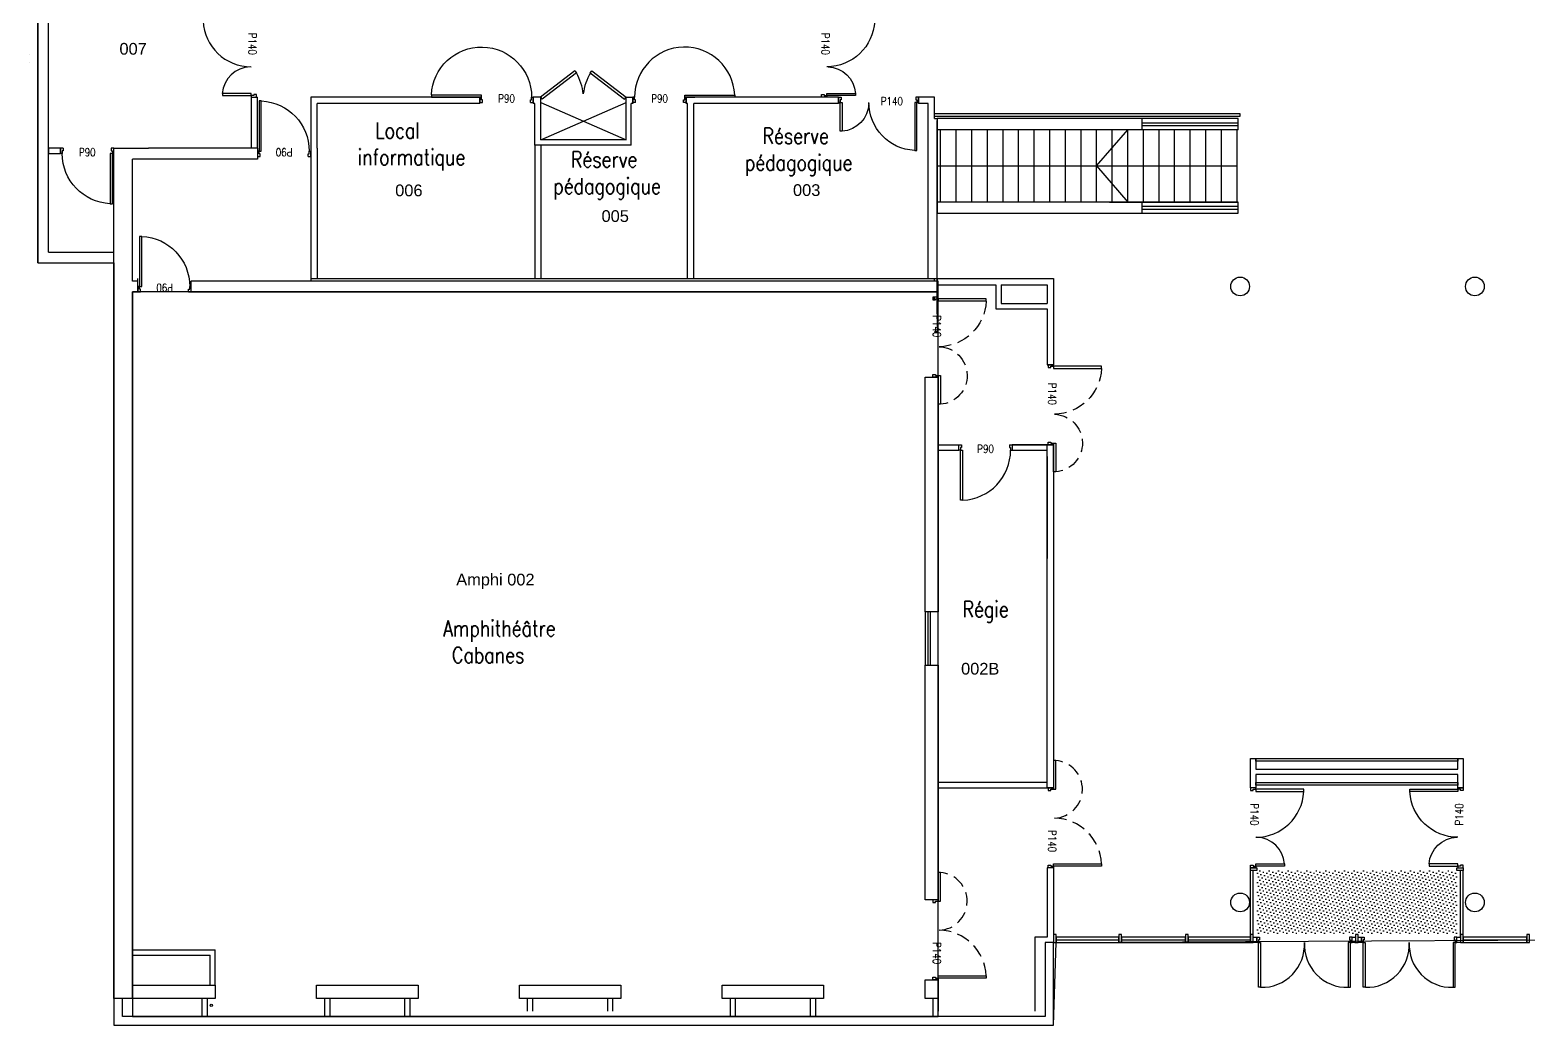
# Model space of a CAD drawing. Header units: metres. Extents: x -170671 to 7046476, y -35663801 to 566855.
# Drawn here: x 11000.24 to 11027.13, y 4296 to 4313.87 of the extents above; entities that cross this region are included whole.
import ezdxf
from ezdxf.enums import TextEntityAlignment as Align

# ---------------------------------------------------------------- set-up
doc = ezdxf.new("R2010")
doc.units = ezdxf.units.M
doc.header["$LTSCALE"] = 100
doc.linetypes.add('CACHE', pattern=[0.375, 0.25, -0.125])
for name, color, linetype in [('0-cadre', 7, 'Continuous'), ('0-xref', 141, 'Continuous'), ('0_Designation', 255, 'Continuous'), ('0_numéro des salles', 7, 'Continuous'), ('1-cloison', 250, 'Continuous'), ('1-porte', 6, 'Continuous'), ('5-code', 250, 'Continuous')]:
    doc.layers.add(name, color=color, linetype=linetype)
doc.styles.add('ATT', font='ROMANS', dxfattribs={"width": 0.8, "height": 15})
doc.styles.add('COT', font='ROMANS.SHX', dxfattribs={"width": 0.8})
doc.styles.add('R2', font='ROMANS.SHX', dxfattribs={"height": 15})
doc.styles.get("Standard").update_dxf_attribs({"font": 'arial.ttf'})

# ---------------------------------------------------------------- blocks, each defined once
blk = doc.blocks.new('P140c10d.cf')
for p, q in [((-7, 99.9), (-3, 99.9)), ((-7, 10), (-7, 99.9)), ((-3, 99.9), (-3, 10)), ((-200.9, 14), (-200.9, 10)), ((-147, 14), (-200.9, 14)), ((-200.9, 10), (-147, 10)), ((-150, 10), (-150, 0)), ((-147, 10), (-150, 10)), ((-150, 0), (-145, 0)), ((-147, 10), (-147, 14)), ((-147, 5), (-147, 10)), ((-145, 5), (-147, 5)), ((-145, 0), (-145, 5)), ((-3, 10), (-7, 10)), ((-5, 0), (-5, 5)), ((-5, 5), (-3, 5)), ((0, 0), (-5, 0)), ((-3, 10), (0, 10)), ((-3, 5), (-3, 10)), ((0, 10), (0, 0))]:
    blk.add_line(p, q)
at = {"linetype": 'CACHE'}
for centre, radius, start, end in [((-3, 10), 90, 92.7294, 178.7965), ((-147, 10), 54.1, 2.0041, 175.7561)]:
    blk.add_arc(centre, radius, start, end, dxfattribs=at)
at = {"style": 'ATT', "width": 0.8, "flags": 8}
blk.add_attdef('REF1', text='', height=15, dxfattribs=at).set_placement((-50, 0), align=Align.CENTER)
blk = doc.blocks.new('0229HNI-APD-eti-SU')
at = {"style": 'R2', "flags": 1}
for tag, p in [('IDPOL', (140.2, 97.3)), ('IDETI', (140.2, 92.5))]:
    blk.add_attdef(tag, text='', height=2.6, dxfattribs=at).set_placement(p, align=Align.MIDDLE_CENTER)
at = {"layer": '5-code'}
blk.add_attdef('CODE', text='', height=22, dxfattribs=at).set_placement((1.8, 16.5), align=Align.TOP_CENTER)
blk = doc.blocks.new('P90c10d')
for p, q in [((-7, 10), (-7, 103.9)), ((-7, 103.9), (-3, 103.9)), ((-3, 103.9), (-3, 10)), ((-100, 0), (-100, 10)), ((-97, 10), (-100, 10)), ((-95, 0), (-100, 0)), ((-97, 5), (-97, 10)), ((-95, 5), (-97, 5)), ((-95, 0), (-95, 5)), ((-3, 10), (-7, 10)), ((-5, 0), (-5, 5)), ((-5, 5), (-3, 5)), ((0, 0), (-5, 0)), ((-3, 10), (0, 10)), ((-3, 5), (-3, 10)), ((0, 10), (0, 0))]:
    blk.add_line(p, q)
blk.add_arc((-3, 10), 94, 92.7294, 180)
at = {"style": 'ATT', "width": 0.8, "flags": 8}
blk.add_attdef('REF1', text='', height=15, dxfattribs=at).set_placement((-50, 0), align=Align.CENTER)
blk = doc.blocks.new('P140c10g')
for p, q in [((3, 99.9), (3, 10)), ((7, 99.9), (3, 99.9)), ((7, 10), (7, 99.9)), ((143, 10), (143, 63.9)), ((143, 63.9), (147, 63.9)), ((147, 63.9), (147, 10)), ((0, 10), (0, 0)), ((3, 10), (0, 10)), ((0, 0), (5, 0)), ((3, 10), (7, 10)), ((3, 5), (3, 10)), ((5, 5), (3, 5)), ((5, 0), (5, 5)), ((147, 10), (143, 10)), ((145, 0), (145, 5)), ((145, 5), (147, 5)), ((150, 0), (145, 0)), ((147, 10), (150, 10)), ((147, 5), (147, 10)), ((150, 10), (150, 0))]:
    blk.add_line(p, q)
for centre, radius, start, end in [((3, 10), 90, 0, 87.2706), ((147, 10), 54.1, 94.2439, 177.9959)]:
    blk.add_arc(centre, radius, start, end)
at = {"style": 'ATT', "width": 0.8, "flags": 8}
blk.add_attdef('REF1', text='', height=15, dxfattribs=at).set_placement((50, 0), align=Align.CENTER)
blk = doc.blocks.new('P140c10d')
for p, q in [((-7, 99.9), (-3, 99.9)), ((-7, 10), (-7, 99.9)), ((-3, 99.9), (-3, 10)), ((-143, 63.9), (-147, 63.9)), ((-147, 63.9), (-147, 10)), ((-143, 10), (-143, 63.9)), ((-150, 10), (-150, 0)), ((-147, 10), (-150, 10)), ((-150, 0), (-145, 0)), ((-147, 10), (-143, 10)), ((-147, 5), (-147, 10)), ((-145, 5), (-147, 5)), ((-145, 0), (-145, 5)), ((-3, 10), (-7, 10)), ((-5, 0), (-5, 5)), ((-5, 5), (-3, 5)), ((0, 0), (-5, 0)), ((-3, 10), (0, 10)), ((-3, 5), (-3, 10)), ((0, 10), (0, 0))]:
    blk.add_line(p, q)
for centre, radius, start, end in [((-3, 10), 90, 92.7294, 180), ((-147, 10), 54.1, 2.0041, 85.7561)]:
    blk.add_arc(centre, radius, start, end)
at = {"style": 'ATT', "width": 0.8, "flags": 8}
blk.add_attdef('REF1', text='', height=15, dxfattribs=at).set_placement((-50, 0), align=Align.CENTER)
blk = doc.blocks.new('A$C52A60AC6')
at = {"layer": '1-porte'}
for p, q in [((0, 0), (0, 10)), ((3, 10), (0, 10)), ((5, 0), (0, 0)), ((3, 5), (3, 10)), ((5, 5), (3, 5)), ((5, 0), (5, 5)), ((95, 0), (95, 5)), ((95, 5), (97, 5)), ((100, 0), (95, 0)), ((97, 14), (190.9, 14.1)), ((97, 10), (97, 14)), ((190.9, 10.1), (97, 10)), ((97, 10), (100, 10)), ((97, 5), (97, 10)), ((100, 10), (100, 0)), ((190.9, 14.1), (190.9, 10.1))]:
    blk.add_line(p, q, dxfattribs=at)
blk.add_arc((97, 10), 94, 2.6025, 180.0223, dxfattribs=at)
at = {"layer": '1-porte', "style": 'ATT', "width": 0.8, "flags": 8}
blk.add_attdef('P90', text='', height=15, rotation=0.0223, dxfattribs=at).set_placement((50, 0), align=Align.CENTER)

msp = doc.modelspace()

# ---------------------------------------------------------------- hatches: boundary and pattern name
at = {"layer": '0-cadre'}
h = msp.add_hatch(dxfattribs=at)
h.set_pattern_fill('DOTS', scale=0.957447, angle=45, style=0)
h.set_pattern_definition([(45, (10896.41325, 4254.86833), (-0.021156785, 0.063470356), [0, -0.059840426])])
h.paths.add_polyline_path([(11025.854, 4298.777), (11022.264, 4298.777), (11022.264, 4297.628), (11025.854, 4297.628)])

# ---------------------------------------------------------------- linework, layer by layer
at = {"layer": '0-cadre', "color": 7}
for p, q in [((11000.384, 4309.688), (11000.383, 4316.742)), ((11000.576, 4309.879), (11000.574, 4316.551)), ((11000.241, 4313.425), (11000.241, 4313.425)), ((11000.241, 4313.282), (11000.241, 4313.282)), ((11000.384, 4313.401), (11000.384, 4313.401)), ((11000.384, 4313.306), (11000.384, 4313.306)), ((11010.022, 4313.132), (11009.408, 4312.66)), ((11010.051, 4313.095), (11009.438, 4312.622)), ((11010.022, 4313.132), (11010.051, 4313.095)), ((11010.298, 4313.095), (11010.327, 4313.132)), ((11010.298, 4313.095), (11010.911, 4312.622)), ((11010.327, 4313.132), (11010.941, 4312.66)), ((11004.21, 4312.66), (11004.211, 4311.741)), ((11004.21, 4312.66), (11004.325, 4312.66)), ((11004.325, 4311.741), (11004.325, 4312.66)), ((11005.282, 4312.66), (11005.282, 4311.741)), ((11008.317, 4312.66), (11005.282, 4312.66)), ((11008.317, 4312.545), (11008.317, 4312.66)), ((11009.409, 4312.66), (11009.274, 4312.66)), ((11009.275, 4312.66), (11009.275, 4312.545)), ((11009.408, 4312.66), (11009.438, 4312.622)), ((11009.409, 4311.894), (11009.409, 4312.66)), ((11010.911, 4312.622), (11010.941, 4312.66)), ((11010.941, 4312.66), (11011.065, 4312.66)), ((11010.941, 4311.894), (11010.941, 4312.66)), ((11011.065, 4312.66), (11011.065, 4312.545)), ((11012.022, 4312.66), (11012.178, 4312.66)), ((11014.755, 4312.66), (11012.022, 4312.66)), ((11012.022, 4312.545), (11012.022, 4312.66)), ((11014.755, 4312.66), (11014.755, 4312.545)), ((11016.479, 4312.66), (11016.191, 4312.66)), ((11016.191, 4312.66), (11016.191, 4312.545)), ((11016.479, 4312.275), (11016.479, 4312.66)), ((11005.396, 4311.741), (11005.396, 4312.545)), ((11008.317, 4312.545), (11005.396, 4312.545)), ((11009.303, 4312.545), (11009.275, 4312.545)), ((11009.303, 4311.798), (11009.303, 4312.545)), ((11009.409, 4312.565), (11010.941, 4311.894)), ((11009.409, 4311.895), (11010.941, 4312.565)), ((11011.036, 4311.798), (11011.036, 4312.545)), ((11011.065, 4312.545), (11011.036, 4312.545)), ((11012.043, 4312.545), (11012.022, 4312.545)), ((11012.043, 4309.405), (11012.043, 4312.545)), ((11012.178, 4312.545), (11012.158, 4312.545)), ((11012.158, 4309.405), (11012.158, 4312.545)), ((11013.25, 4312.545), (11012.178, 4312.545)), ((11014.755, 4312.545), (11013.25, 4312.545)), ((11016.364, 4312.545), (11016.191, 4312.545)), ((11016.364, 4309.405), (11016.364, 4312.545)), ((11010.941, 4311.894), (11009.409, 4311.894)), ((11004.325, 4311.741), (11004.325, 4311.549)), ((11005.282, 4311.741), (11005.282, 4309.357)), ((11005.282, 4311.693), (11005.282, 4309.357)), ((11005.396, 4311.741), (11005.396, 4309.405)), ((11011.036, 4311.798), (11009.303, 4311.798)), ((11009.303, 4311.798), (11009.303, 4309.405)), ((11009.417, 4309.405), (11009.418, 4311.798)), ((11002.084, 4309.357), (11002.084, 4311.549)), ((11000.384, 4309.688), (11001.749, 4309.688)), ((11000.576, 4309.879), (11001.749, 4309.879)), ((11002.084, 4309.357), (11002.084, 4309.623)), ((11002.18, 4309.357), (11002.084, 4309.357)), ((11002.084, 4309.165), (11002.18, 4309.165)), ((11002.18, 4309.165), (11002.18, 4309.405)), ((11005.255, 4309.357), (11003.137, 4309.357)), ((11003.137, 4309.165), (11003.137, 4309.357)), ((11004.526, 4309.165), (11016.308, 4309.165)), ((11005.282, 4309.405), (11016.547, 4309.405)), ((11016.547, 4309.165), (11016.308, 4309.165)), ((11016.547, 4309.405), (11018.616, 4309.405)), ((11016.547, 4309.29), (11017.582, 4309.29)), ((11017.582, 4309.29), (11017.582, 4308.859)), ((11017.678, 4309.29), (11017.678, 4308.955)), ((11017.678, 4309.29), (11018.501, 4309.29)), ((11018.501, 4309.29), (11018.501, 4308.955)), ((11018.616, 4309.405), (11018.616, 4307.856)), ((11017.678, 4308.955), (11018.501, 4308.955)), ((11017.582, 4308.859), (11018.501, 4308.859)), ((11018.501, 4308.859), (11018.501, 4307.856)), ((11018.501, 4307.856), (11018.616, 4307.856)), ((11016.547, 4306.417), (11016.916, 4306.417)), ((11016.547, 4306.322), (11016.916, 4306.322)), ((11016.916, 4306.322), (11016.916, 4306.417)), ((11016.916, 4306.322), (11016.917, 4306.322)), ((11017.874, 4306.417), (11018.501, 4306.417)), ((11017.874, 4306.417), (11017.874, 4306.322)), ((11017.874, 4306.322), (11018.501, 4306.322)), ((11018.501, 4306.21), (11018.501, 4304.375)), ((11018.616, 4306.324), (11018.616, 4304.375)), ((11016.309, 4303.421), (11016.309, 4302.463)), ((11016.357, 4303.421), (11016.357, 4302.463)), ((11016.405, 4302.463), (11016.405, 4303.421)), ((11016.309, 4302.463), (11016.547, 4302.463)), ((11022.239, 4300.787), (11025.88, 4300.787)), ((11016.547, 4300.261), (11018.616, 4300.261)), ((11018.501, 4298.825), (11018.501, 4297.58)), ((11018.616, 4298.825), (11018.501, 4298.825)), ((11018.616, 4298.825), (11018.616, 4297.484)), ((11022.15, 4297.58), (11022.15, 4298.777)), ((11022.198, 4297.58), (11022.198, 4298.777)), ((11025.921, 4297.58), (11025.921, 4298.777)), ((11025.969, 4297.58), (11025.969, 4298.777)), ((11001.75, 4297.625), (11001.75, 4297.625)), ((11018.281, 4297.58), (11018.281, 4296.249)), ((11018.501, 4297.58), (11018.281, 4297.58)), ((11018.664, 4297.532), (11019.789, 4297.532)), ((11019.837, 4297.532), (11020.986, 4297.532)), ((11021.034, 4297.532), (11022.15, 4297.532)), ((11022.264, 4297.58), (11022.312, 4297.58)), ((11022.264, 4297.484), (11022.264, 4297.58)), ((11022.293, 4297.484), (11022.264, 4297.484)), ((11022.312, 4297.532), (11022.293, 4297.532)), ((11022.293, 4297.532), (11022.293, 4297.484)), ((11022.293, 4296.678), (11022.293, 4297.484)), ((11022.293, 4297.484), (11022.331, 4297.484)), ((11022.312, 4297.58), (11022.312, 4297.532)), ((11022.331, 4297.484), (11022.331, 4296.678)), ((11023.907, 4297.484), (11023.907, 4296.678)), ((11023.945, 4297.484), (11023.907, 4297.484)), ((11023.974, 4297.58), (11023.926, 4297.58)), ((11023.926, 4297.58), (11023.926, 4297.532)), ((11023.926, 4297.532), (11023.945, 4297.532)), ((11023.945, 4297.532), (11023.945, 4297.484)), ((11023.945, 4297.484), (11023.974, 4297.484)), ((11023.945, 4296.678), (11023.945, 4297.484)), ((11023.974, 4297.484), (11023.974, 4297.58)), ((11024.026, 4297.484), (11024.064, 4297.484)), ((11024.145, 4297.58), (11024.193, 4297.58)), ((11024.145, 4297.484), (11024.145, 4297.58)), ((11024.174, 4297.484), (11024.145, 4297.484)), ((11024.193, 4297.532), (11024.174, 4297.532)), ((11024.174, 4297.532), (11024.174, 4297.484)), ((11024.174, 4296.678), (11024.174, 4297.484)), ((11024.174, 4297.484), (11024.212, 4297.484)), ((11024.193, 4297.58), (11024.193, 4297.532)), ((11024.212, 4297.484), (11024.212, 4296.678)), ((11025.787, 4297.484), (11025.787, 4296.678)), ((11025.826, 4297.484), (11025.787, 4297.484)), ((11025.854, 4297.58), (11025.806, 4297.58)), ((11025.806, 4297.58), (11025.806, 4297.532)), ((11025.806, 4297.532), (11025.826, 4297.532)), ((11025.826, 4297.532), (11025.826, 4297.484)), ((11025.826, 4297.484), (11025.854, 4297.484)), ((11025.826, 4296.678), (11025.826, 4297.484)), ((11025.854, 4297.484), (11025.854, 4297.58)), ((11025.969, 4297.532), (11027.109, 4297.532)), ((11022.331, 4296.678), (11022.293, 4296.678)), ((11023.907, 4296.678), (11023.945, 4296.678)), ((11024.212, 4296.678), (11024.174, 4296.678)), ((11025.787, 4296.678), (11025.826, 4296.678)), ((11003.329, 4296.479), (11003.329, 4296.153)), ((11003.425, 4296.479), (11003.425, 4296.153)), ((11005.531, 4296.479), (11005.531, 4296.153)), ((11005.627, 4296.479), (11005.627, 4296.153)), ((11006.967, 4296.479), (11006.967, 4296.153)), ((11007.063, 4296.479), (11007.063, 4296.153)), ((11009.169, 4296.479), (11009.169, 4296.249)), ((11009.265, 4296.479), (11009.265, 4296.249)), ((11010.606, 4296.479), (11010.606, 4296.249)), ((11010.701, 4296.479), (11010.701, 4296.249)), ((11012.808, 4296.479), (11012.808, 4296.153)), ((11012.903, 4296.479), (11012.903, 4296.153)), ((11014.244, 4296.479), (11014.244, 4296.153)), ((11014.34, 4296.479), (11014.34, 4296.153)), ((11016.451, 4296.479), (11016.451, 4296.153)), ((11016.547, 4296.479), (11016.547, 4296.249)), ((11001.749, 4296), (11002.349, 4296))]:
    msp.add_line(p, q, dxfattribs=at)
at = {"layer": '0-cadre', "color": 7, "linetype": 'Continuous'}
for p, q in [((11000.383, 4316.742), (11000.384, 4309.688)), ((11000.384, 4309.688), (11001.749, 4309.688)), ((11001.749, 4309.688), (11001.749, 4296)), ((11002.084, 4297.35), (11003.568, 4297.35)), ((11003.568, 4296.718), (11003.568, 4297.35)), ((11018.616, 4296), (11018.664, 4297.484)), ((11018.664, 4297.484), (11038.426, 4297.58)), ((11002.084, 4297.255), (11003.473, 4297.255)), ((11003.473, 4296.718), (11003.473, 4297.255)), ((11001.749, 4296), (11018.616, 4296))]:
    msp.add_line(p, q, dxfattribs=at)
at = {"layer": '0-cadre', "color": 7}
for points in [[(11000.792, 4311.742), (11000.575, 4311.742), (11000.575, 4311.647), (11000.792, 4311.647)], [(11016.309, 4307.633), (11016.547, 4307.633), (11016.547, 4303.421), (11016.309, 4303.421)], [(11018.501, 4306.417), (11017.874, 4306.417), (11017.874, 4306.322), (11018.501, 4306.322)], [(11018.616, 4300.261), (11018.501, 4300.261), (11018.501, 4306.42), (11018.616, 4306.42)], [(11016.547, 4298.25), (11016.308, 4298.25), (11016.309, 4302.463), (11016.547, 4302.463)], [(11025.873, 4300.787), (11025.873, 4300.74), (11022.246, 4300.74), (11022.246, 4300.787)], [(11018.501, 4300.357), (11016.547, 4300.357), (11016.547, 4300.261), (11018.501, 4300.261)], [(11025.873, 4300.357), (11025.873, 4300.309), (11022.246, 4300.309), (11022.246, 4300.357)], [(11022.264, 4298.777), (11022.15, 4298.777), (11022.15, 4298.825), (11022.264, 4298.825)], [(11025.969, 4298.777), (11025.854, 4298.777), (11025.854, 4298.825), (11025.969, 4298.825)], [(11018.664, 4297.628), (11018.616, 4297.628), (11018.616, 4297.484), (11018.664, 4297.484)], [(11019.837, 4297.628), (11019.789, 4297.628), (11019.789, 4297.484), (11019.837, 4297.484)], [(11021.034, 4297.628), (11020.986, 4297.628), (11020.986, 4297.484), (11021.034, 4297.484)], [(11022.198, 4297.628), (11022.15, 4297.628), (11022.15, 4297.484), (11022.198, 4297.484)], [(11024.083, 4297.628), (11024.035, 4297.628), (11024.035, 4297.484), (11024.083, 4297.484)], [(11025.969, 4297.628), (11025.921, 4297.628), (11025.921, 4297.484), (11025.969, 4297.484)], [(11027.157, 4297.628), (11027.109, 4297.628), (11027.109, 4297.484), (11027.157, 4297.484)], [(11019.789, 4297.58), (11018.664, 4297.58), (11018.664, 4297.484), (11019.789, 4297.484)], [(11020.986, 4297.58), (11019.837, 4297.58), (11019.837, 4297.484), (11020.986, 4297.484)], [(11022.15, 4297.58), (11021.034, 4297.58), (11021.034, 4297.484), (11022.15, 4297.484)], [(11022.198, 4297.58), (11022.264, 4297.58), (11022.264, 4297.484), (11022.198, 4297.484)], [(11024.035, 4297.484), (11023.974, 4297.484), (11023.974, 4297.58), (11024.035, 4297.58)], [(11024.145, 4297.484), (11024.083, 4297.484), (11024.083, 4297.58), (11024.145, 4297.58)], [(11025.854, 4297.58), (11025.921, 4297.58), (11025.921, 4297.484), (11025.854, 4297.484)], [(11027.109, 4297.58), (11025.969, 4297.58), (11025.969, 4297.484), (11027.109, 4297.484)], [(11005.387, 4296.718), (11007.207, 4296.718), (11007.207, 4296.479), (11005.387, 4296.479)], [(11005.387, 4296.718), (11007.207, 4296.718), (11007.207, 4296.479), (11005.387, 4296.479)], [(11009.026, 4296.718), (11010.845, 4296.718), (11010.845, 4296.479), (11009.026, 4296.479)], [(11012.664, 4296.718), (11014.483, 4296.718), (11014.483, 4296.479), (11012.664, 4296.479)]]:
    msp.add_lwpolyline(points, close=True, dxfattribs=at)
for points in [[(11001.749, 4296.575), (11001.749, 4311.741), (11002.371, 4311.741), (11002.371, 4311.741)], [(11004.325, 4311.741), (11002.371, 4311.741)], [(11004.325, 4311.549), (11002.084, 4311.549)], [(11001.749, 4309.405), (11001.749, 4309.405), (11001.749, 4296.479), (11001.749, 4296.479)], [(11002.084, 4296.479), (11002.084, 4296.479), (11002.084, 4296.479), (11002.084, 4309.165), (11002.18, 4309.165)], [(11002.084, 4309.165), (11002.084, 4296.718)], [(11003.137, 4309.165), (11016.547, 4309.165), (11016.547, 4309.357), (11003.137, 4309.357)], [(11022.246, 4300.5), (11022.246, 4300.261), (11022.15, 4300.261), (11022.15, 4300.787), (11022.246, 4300.787), (11022.246, 4300.596)], [(11022.15, 4300.5), (11022.15, 4300.5), (11022.15, 4300.596), (11022.15, 4300.596)], [(11022.246, 4300.596), (11025.873, 4300.596), (11025.873, 4300.596)], [(11025.873, 4300.596), (11025.873, 4300.787), (11025.969, 4300.787), (11025.969, 4300.261), (11025.873, 4300.261), (11025.873, 4300.5)], [(11025.873, 4300.5), (11022.246, 4300.5)], [(11018.616, 4297.484), (11018.463, 4297.484), (11018.463, 4296.153), (11001.903, 4296.153), (11001.903, 4296.479), (11001.749, 4296.479), (11001.749, 4296), (11018.616, 4296), (11018.616, 4297.484)], [(11016.308, 4296.814), (11016.547, 4296.814), (11016.547, 4296.479), (11016.308, 4296.479), (11016.308, 4296.479), (11016.308, 4296.479), (11016.308, 4296.814)], [(11002.084, 4296.718), (11003.568, 4296.719), (11003.568, 4296.479), (11001.749, 4296.479), (11001.749, 4296.718), (11001.75, 4296.718)], [(11001.75, 4296.718), (11001.75, 4296.718)], [(11002.486, 4296.479), (11002.486, 4296.479)]]:
    msp.add_lwpolyline(points, dxfattribs=at)
for centre, radius in [((11021.965, 4309.261), 0.168), ((11026.178, 4309.261), 0.168), ((11021.965, 4298.202), 0.168), ((11026.178, 4298.202), 0.168), ((11003.496, 4296.355), 0.0191)]:
    msp.add_circle(centre, radius, dxfattribs=at)
for centre, radius, start, end in [((11009.177, 4312.603), 1.003, 6.6721, 29.372), ((11011.182, 4312.591), 1.016, 150.1103, 172.7648), ((11022.354, 4297.443), 0.766, 268.3085, 3.0486), ((11023.884, 4297.443), 0.766, 176.9514, 271.6915), ((11024.235, 4297.443), 0.766, 268.3085, 3.0486), ((11025.765, 4297.443), 0.766, 176.9514, 271.6915)]:
    msp.add_arc(centre, radius, start, end, dxfattribs=at)
at = {"layer": '0-xref', "color": 7, "linetype": 'Continuous'}
msp.add_lwpolyline([(11002.084, 4309.165), (11002.084, 4296.153), (11016.544, 4296.153), (11016.547, 4309.165), (11002.084, 4309.165)], dxfattribs=at)
at = {"layer": '1-cloison', "color": 7}
for p, q in [((11016.529, 4308.767), (11016.529, 4312.242)), ((11020.207, 4312.075), (11020.207, 4312.275)), ((11021.929, 4312.2), (11021.929, 4312.275)), ((11021.929, 4312.075), (11021.929, 4312.15)), ((11016.589, 4310.775), (11016.589, 4312.075)), ((11016.869, 4310.775), (11016.869, 4312.075)), ((11017.149, 4310.775), (11017.149, 4312.075)), ((11017.429, 4310.775), (11017.429, 4312.075)), ((11017.709, 4310.775), (11017.709, 4312.075)), ((11017.989, 4310.775), (11017.989, 4312.075)), ((11018.269, 4310.775), (11018.269, 4312.075)), ((11018.549, 4310.775), (11018.549, 4312.075)), ((11018.829, 4310.775), (11018.829, 4312.075)), ((11019.109, 4310.775), (11019.109, 4312.075)), ((11019.389, 4311.425), (11019.949, 4312.075)), ((11019.389, 4310.775), (11019.389, 4312.075)), ((11019.669, 4310.775), (11019.669, 4312.075)), ((11019.949, 4310.775), (11019.949, 4312.075)), ((11020.229, 4310.775), (11020.229, 4312.075)), ((11020.509, 4310.775), (11020.509, 4312.075)), ((11020.789, 4310.775), (11020.789, 4312.075)), ((11021.069, 4310.775), (11021.069, 4312.075)), ((11021.349, 4310.775), (11021.349, 4312.075)), ((11021.629, 4310.775), (11021.629, 4312.075)), ((11021.909, 4310.775), (11021.909, 4312.075)), ((11016.529, 4311.425), (11021.909, 4311.425)), ((11019.389, 4311.425), (11019.949, 4310.775)), ((11020.207, 4310.575), (11020.207, 4310.775)), ((11020.207, 4310.575), (11020.207, 4310.775)), ((11021.929, 4310.7), (11021.929, 4310.775)), ((11021.929, 4310.575), (11021.929, 4310.65))]:
    msp.add_line(p, q, dxfattribs=at)
msp.add_lwpolyline([(11021.959, 4312.365), (11021.959, 4312.315), (11016.479, 4312.315), (11016.479, 4312.365)], close=True, dxfattribs=at)
for points in [[(11016.479, 4312.275), (11016.529, 4312.275), (11016.529, 4310.575)], [(11021.929, 4312.275), (11016.529, 4312.275)], [(11020.207, 4312.2), (11021.929, 4312.2)], [(11020.207, 4312.15), (11021.929, 4312.15)], [(11021.929, 4312.2), (11021.929, 4312.275)], [(11021.929, 4312.075), (11021.929, 4312.2)], [(11021.929, 4312.075), (11016.529, 4312.075)], [(11021.929, 4310.775), (11016.529, 4310.775)], [(11019.618, 4310.775), (11021.929, 4310.775)], [(11021.929, 4310.65), (11021.929, 4310.775)], [(11016.529, 4310.575), (11021.929, 4310.575)], [(11020.207, 4310.7), (11021.929, 4310.7)], [(11020.207, 4310.65), (11021.929, 4310.65)], [(11021.929, 4310.575), (11021.929, 4310.65)], [(11016.529, 4309.405), (11016.529, 4308.445), (11016.479, 4308.445)], [(11016.479, 4309.357), (11016.479, 4309.405)], [(11016.479, 4309.165), (11016.479, 4309.165)], [(11016.479, 4309.022), (11016.479, 4309.069)]]:
    msp.add_lwpolyline(points, dxfattribs=at)

# ---------------------------------------------------------------- block references
at = {"layer": '0-cadre', "color": 7}
ref = msp.add_blockref('P140c10d', (11004.306, 4314.096), dxfattribs=dict(at, xscale=0.0095744680851064, yscale=0.0095744680851064, zscale=0.0095744680851064, rotation=90.01071722188203))
ref.add_attrib('REF1', 'P140', dxfattribs={"layer": '0', "height": 0.1436, "rotation": 270.0107, "style": 'ATT', "width": 0.8, "flags": 8}).set_placement((11004.163, 4313.617), align=Align.CENTER)
ref = msp.add_blockref('P140c10d', (11014.448, 4314.096), dxfattribs=dict(at, xscale=-0.0095744680851064, yscale=0.0095744680851064, zscale=0.0095744680851064, rotation=269.9999999999997))
ref.add_attrib('REF1', 'P140', dxfattribs={"layer": '0', "height": 0.1436, "rotation": 270, "style": 'ATT', "width": 0.8, "flags": 8}).set_placement((11014.448, 4313.617), align=Align.CENTER)
ref = msp.add_blockref('A$C52A60AC6', (11009.275, 4312.564), dxfattribs=dict(at, xscale=-0.0095744680851064, yscale=0.0095744680851064, zscale=0.0095744680851064, rotation=0.0446921581054394))
ref.add_attrib('P90', 'P90', dxfattribs={"layer": '1-porte', "height": 0.1436, "rotation": 0.0223, "style": 'ATT', "width": 0.8, "flags": 8}).set_placement((11008.796, 4312.564), align=Align.CENTER)
at = {"layer": '0-cadre', "color": 7, "xscale": 0.0095744680851064, "yscale": 0.0095744680851064, "zscale": 0.0095744680851064}
for name, p, rotation, values in [('A$C52A60AC6', (11011.065, 4312.564), 359.9553078418945, {'P90': 'P90'}), ('P140c10d.cf', (11018.52, 4298.825), 270, {'REF1': 'P140'}), ('P140c10g', (11022.15, 4300.261), 269.9999999848139, {'REF1': 'P140'}), ('P140c10d.cf', (11016.451, 4296.814), 270, {'REF1': 'P140'})]:
    msp.add_blockref(name, p, dxfattribs=dict(at, rotation=rotation)).add_auto_attribs(values)
at = {"layer": '0-cadre', "color": 7}
ref = msp.add_blockref('P140c10d', (11016.191, 4312.66), dxfattribs=dict(at, xscale=-0.0095744680851064, yscale=0.0095744680851064, zscale=0.0095744680851064, rotation=180))
ref.add_attrib('REF1', 'P140', dxfattribs={"layer": '0', "height": 0.1436, "style": 'ATT', "width": 0.8, "flags": 8}).set_placement((11015.713, 4312.516), align=Align.CENTER)
ref = msp.add_blockref('P90c10d', (11004.325, 4311.597), dxfattribs=dict(at, xscale=-0.0095744680851064, yscale=0.0095744680851064, zscale=0.0095744680851064))
ref.add_attrib('REF1', 'P90', dxfattribs={"layer": '0', "height": 0.1436, "rotation": 180, "style": 'ATT', "width": 0.8, "flags": 8}).set_placement((11004.803, 4311.741), align=Align.CENTER)
ref = msp.add_blockref('P90c10d', (11001.749, 4311.742), dxfattribs=dict(at, xscale=-0.0095744680851064, yscale=0.0095744680851064, zscale=0.0095744680851064, rotation=179.9989232235851))
ref.add_attrib('REF1', 'P90', dxfattribs={"layer": '0', "height": 0.1436, "rotation": 359.9989, "style": 'ATT', "width": 0.8, "flags": 8}).set_placement((11001.27, 4311.599), align=Align.CENTER)
ref = msp.add_blockref('P90c10d', (11002.18, 4309.165), dxfattribs=dict(at, xscale=-0.0095744680851064, yscale=0.0095744680851064, zscale=0.0095744680851064))
ref.add_attrib('REF1', 'P90', dxfattribs={"layer": '0', "height": 0.1436, "rotation": 180, "style": 'ATT', "width": 0.8, "flags": 8}).set_placement((11002.659, 4309.309), align=Align.CENTER)
ref = msp.add_blockref('P140c10d.cf', (11016.451, 4309.069), dxfattribs=dict(at, xscale=-0.0095744680851064, yscale=0.0095744680851064, zscale=0.0095744680851064, rotation=270))
ref.add_attrib('REF1', 'P140', dxfattribs={"layer": '0', "height": 0.1436, "rotation": 270, "style": 'ATT', "width": 0.8, "flags": 8}).set_placement((11016.451, 4308.547), align=Align.CENTER)
ref = msp.add_blockref('P140c10d.cf', (11018.52, 4307.856), dxfattribs=dict(at, xscale=-0.0095744680851064, yscale=0.0095744680851064, zscale=0.0095744680851064, rotation=270))
ref.add_attrib('REF1', 'P140', dxfattribs={"layer": '0', "height": 0.1436, "rotation": 270, "style": 'ATT', "width": 0.8, "flags": 8}).set_placement((11018.52, 4307.334), align=Align.CENTER)
ref = msp.add_blockref('P90c10d', (11016.916, 4306.417), dxfattribs=dict(at, xscale=0.0095744680851064, yscale=0.0095744680851064, zscale=0.0095744680851064, rotation=179.9999999999994))
ref.add_attrib('REF1', 'P90', dxfattribs={"layer": '0', "height": 0.1436, "style": 'ATT', "width": 0.8, "flags": 8}).set_placement((11017.395, 4306.274), align=Align.CENTER)
ref = msp.add_blockref('P140c10g', (11025.969, 4300.261), dxfattribs=dict(at, xscale=-0.0095744680851064, yscale=0.0095744680851064, zscale=0.0095744680851064, rotation=89.99958253755139))
ref.add_attrib('REF1', 'P140', dxfattribs={"layer": '0', "height": 0.1436, "rotation": 89.9996, "style": 'ATT', "width": 0.8, "flags": 8}).set_placement((11025.969, 4299.782), align=Align.CENTER)
at = {"layer": '0_numéro des salles', "color": 7}
ref = msp.add_blockref('0229HNI-APD-eti-SU', (11002.076, 4313.475), dxfattribs=dict(at, xscale=0.0095744680851064, yscale=0.0095744680851064, zscale=0.0095744680851064))
ref.add_attrib('CODE', '007', dxfattribs={"layer": '5-code', "height": 0.2106}).set_placement((11002.093, 4313.633), align=Align.TOP_CENTER)
ref = msp.add_blockref('0229HNI-APD-eti-SU', (11007.026, 4311.091), dxfattribs=dict(at, xscale=0.0095744680851064, yscale=0.0095744680851064, zscale=0.0095744680851064, rotation=359.9685431872578))
ref.add_attrib('CODE', '006', dxfattribs={"layer": '5-code', "height": 0.2106, "rotation": 359.9685}).set_placement((11007.043, 4311.091), align=Align.TOP_CENTER)
ref = msp.add_blockref('0229HNI-APD-eti-SU', (11014.167, 4311.121), dxfattribs=dict(at, xscale=0.0095744680851064, yscale=0.0095744680851064, zscale=0.0095744680851064, rotation=359.9685431872578))
ref.add_attrib('CODE', '003', dxfattribs={"layer": '5-code', "height": 0.2106, "rotation": 359.9685}).set_placement((11014.184, 4311.096), align=Align.TOP_CENTER)
ref = msp.add_blockref('0229HNI-APD-eti-SU', (11010.678, 4311.121), dxfattribs=dict(at, xscale=0.0095744680851064, yscale=0.0095744680851064, zscale=0.0095744680851064, rotation=359.9685431872578))
ref.add_attrib('CODE', '005', dxfattribs={"layer": '5-code', "height": 0.2106, "rotation": 359.9685}).set_placement((11010.747, 4310.63), align=Align.TOP_CENTER)
ref = msp.add_blockref('0229HNI-APD-eti-SU', (11008.579, 4304.104), dxfattribs=dict(at, xscale=0.0095744680851064, yscale=0.0095744680851064, zscale=0.0095744680851064, rotation=359.9685431872578))
ref.add_attrib('CODE', 'Amphi 002', dxfattribs={"layer": '5-code', "height": 0.2106, "rotation": 359.9685}).set_placement((11008.596, 4304.104), align=Align.TOP_CENTER)
ref = msp.add_blockref('0229HNI-APD-eti-SU', (11017.281, 4303.417), dxfattribs=dict(at, xscale=0.0095744680851064, yscale=0.0095744680851064, zscale=0.0095744680851064, rotation=359.9685431872578))
ref.add_attrib('CODE', '002B', dxfattribs={"layer": '5-code', "height": 0.2106, "rotation": 359.9685}).set_placement((11017.299, 4302.503), align=Align.TOP_CENTER)

# ---------------------------------------------------------------- texts
at = {"layer": '0_Designation', "color": 7, "linetype": 'Continuous', "attachment_point": 1, "style": 'COT'}
for s, width, insert, char_height in [('  Local  informatique', 2.46641, (11006.126, 4312.205), 0.28723), ('  Réserve pédagogique', 2.46641, (11013.076, 4312.107), 0.28723), ('  Réserve pédagogique', 2.46641, (11009.637, 4311.686), 0.28723), ('Régie', 1.47207, (11016.983, 4303.61), 0.2872), ('Amphithéâtre\\P Cabanes', 8.22891, (11007.659, 4303.265), 0.28723)]:
    msp.add_mtext_dynamic_manual_height_columns(s, width=width, gutter_width=1.436, heights=[0], dxfattribs=dict(at, insert=insert, char_height=char_height))

doc.saveas('drawing.dxf')
